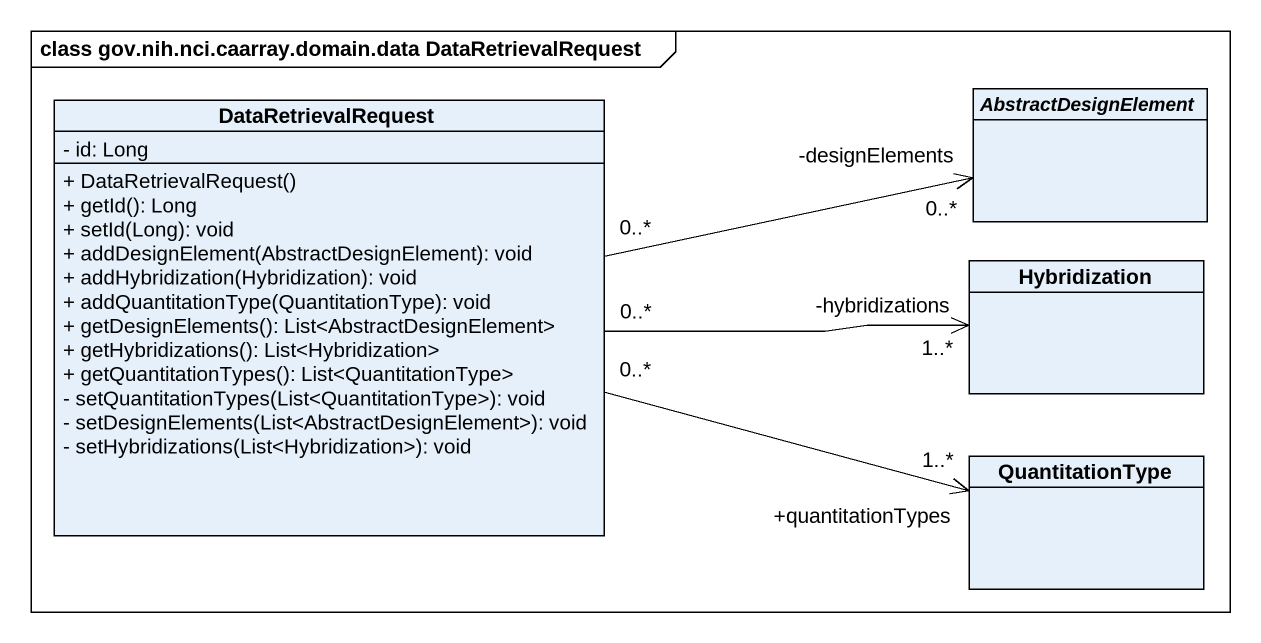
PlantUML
@startuml
mainframe class gov.nih.nci.caarray.domain.data DataRetrievalRequest
hide circle
hide empty members
skinparam classAttributeIconSize 0
class DataRetrievalRequest {
  - id: Long
  + DataRetrievalRequest()
  + getId(): Long
  + setId(Long): void
  + addDesignElement(AbstractDesignElement): void
  + addHybridization(Hybridization): void
  + addQuantitationType(QuantitationType): void
  + getDesignElements(): List<AbstractDesignElement>
  + getHybridizations(): List<Hybridization>
  + getQuantitationTypes(): List<QuantitationType>
  - setQuantitationTypes(List<QuantitationType>): void
  - setDesignElements(List<AbstractDesignElement>): void
  - setHybridizations(List<Hybridization>): void
}
abstract class AbstractDesignElement
class Hybridization
class QuantitationType
DataRetrievalRequest "0..*" -right-> "-designElements\n0..*" AbstractDesignElement
DataRetrievalRequest "0..*" -right-> "-hybridizations\n1..*" Hybridization
DataRetrievalRequest "0..*" -right-> "+quantitationTypes\n1..*" QuantitationType
@enduml
